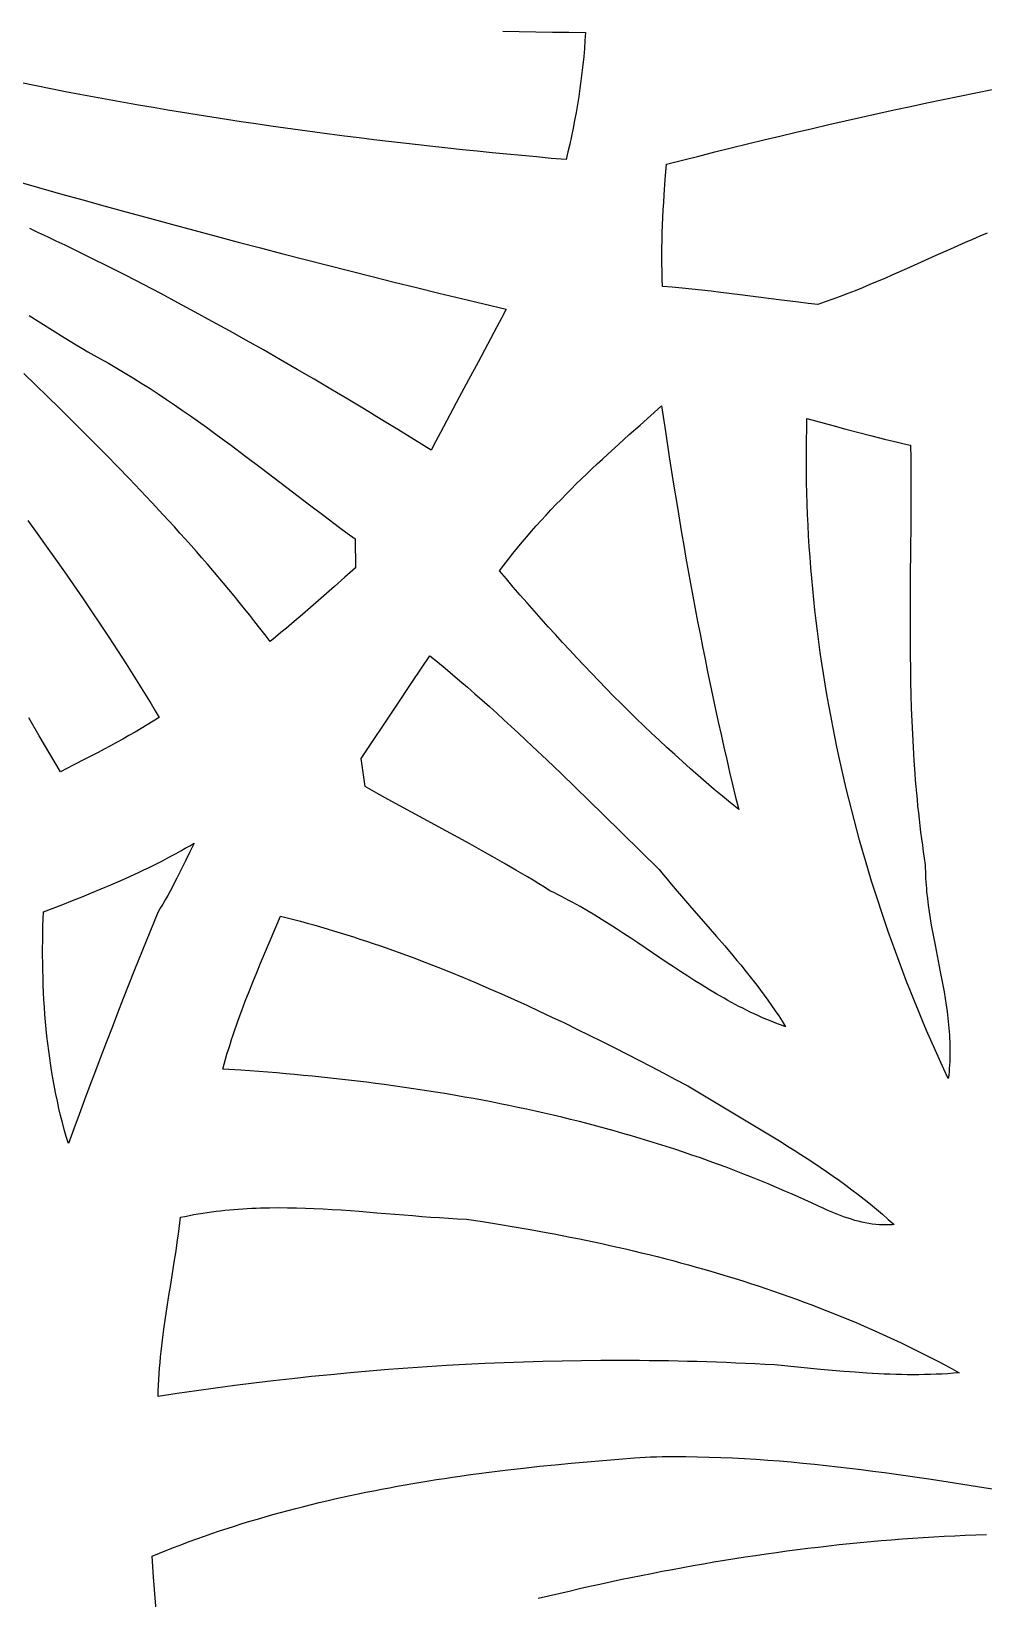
# Model space of a CAD drawing. Extents: x 138 to 547, y 3 to 737.
# Drawn here: x 371.7 to 429.5, y 153.9 to 249.1 of the extents above; entities that cross this region are included whole.
import ezdxf

# ---------------------------------------------------------------- set-up
doc = ezdxf.new("R2010")
doc.units = 0
doc.layers.add('LAYER_1', color=18, linetype='CONTINUOUS')

msp = doc.modelspace()

# ---------------------------------------------------------------- linework, layer by layer
at = {"layer": 'LAYER_1'}
for points in [[(400.338, 249.106), (401.343, 249.084), (402.348, 249.064), (403.353, 249.047), (404.358, 249.031), (405.363, 249.018), (405.333, 248.528), (405.297, 248.039), (405.254, 247.551), (405.205, 247.064), (405.15, 246.578), (405.089, 246.093), (405.023, 245.608), (404.95, 245.125), (404.872, 244.643), (404.789, 244.162), (404.7, 243.681), (404.606, 243.202), (404.508, 242.724), (404.404, 242.247), (404.296, 241.771), (404.183, 241.297), (403.285, 241.377), (402.386, 241.459), (401.488, 241.543), (400.59, 241.63), (399.692, 241.718), (398.794, 241.809), (397.897, 241.902), (396.999, 241.998), (396.101, 242.095), (395.204, 242.195), (394.307, 242.298), (393.41, 242.403), (392.514, 242.51), (391.617, 242.62), (390.721, 242.733), (389.826, 242.848), (388.93, 242.966), (388.035, 243.087), (387.14, 243.21), (386.246, 243.337), (385.352, 243.466), (384.458, 243.598), (383.565, 243.733), (382.673, 243.871), (381.78, 244.012), (380.889, 244.156), (379.998, 244.303), (379.107, 244.454), (378.217, 244.607), (377.327, 244.764), (376.438, 244.924), (375.55, 245.088), (374.662, 245.254), (373.775, 245.425), (372.889, 245.598), (372.003, 245.776), (371.118, 245.956)], [(429.752, 236.837), (429.305, 236.647), (428.859, 236.455), (428.414, 236.261), (427.526, 235.867), (426.64, 235.469), (425.754, 235.07), (424.867, 234.673), (423.979, 234.28), (423.534, 234.087), (423.088, 233.896), (422.641, 233.708), (422.193, 233.523), (421.743, 233.342), (421.292, 233.165), (420.84, 232.992), (420.386, 232.824), (419.93, 232.66), (419.472, 232.503), (418.882, 232.57), (418.293, 232.639), (417.115, 232.785), (414.762, 233.086), (413.585, 233.232), (412.996, 233.303), (412.407, 233.37), (411.817, 233.435), (411.227, 233.496), (410.636, 233.552), (410.044, 233.603), (410.025, 234.067), (410.012, 234.531), (410.004, 234.994), (410.002, 235.458), (410.005, 235.922), (410.013, 236.386), (410.025, 236.85), (410.042, 237.314), (410.062, 237.778), (410.085, 238.241), (410.112, 238.704), (410.141, 239.168), (410.206, 240.093), (410.277, 241.017), (411.26, 241.269), (412.244, 241.519), (413.229, 241.766), (414.215, 242.011), (415.201, 242.253), (416.188, 242.493), (417.176, 242.73), (418.164, 242.965), (419.153, 243.197), (420.142, 243.426), (421.132, 243.653), (422.123, 243.876), (423.114, 244.097), (424.106, 244.315), (425.099, 244.53), (426.092, 244.742), (427.086, 244.951), (428.08, 245.157), (429.075, 245.36), (430.07, 245.56)], [(370.797, 239.988), (372.143, 239.608), (373.489, 239.231), (374.835, 238.855), (376.182, 238.482), (377.53, 238.111), (378.879, 237.742), (380.228, 237.376), (381.577, 237.012), (382.927, 236.651), (384.278, 236.292), (385.63, 235.936), (386.982, 235.583), (388.335, 235.233), (389.689, 234.885), (391.043, 234.541), (392.398, 234.199), (393.753, 233.86), (395.109, 233.525), (396.466, 233.192), (397.824, 232.863), (399.182, 232.537), (400.541, 232.214), (400.263, 231.677), (399.982, 231.141), (399.415, 230.071), (398.842, 229.003), (398.266, 227.937), (397.69, 226.871), (397.117, 225.803), (396.549, 224.734), (396.269, 224.198), (395.991, 223.661), (394.982, 224.285), (393.971, 224.907), (392.958, 225.525), (391.943, 226.14), (390.925, 226.751), (389.906, 227.358), (388.883, 227.96), (387.859, 228.559), (386.831, 229.152), (385.802, 229.741), (384.769, 230.325), (383.734, 230.904), (382.696, 231.477), (381.655, 232.044), (380.612, 232.606), (379.565, 233.162), (378.515, 233.711), (377.463, 234.254), (376.407, 234.79), (375.348, 235.319), (374.286, 235.841), (373.754, 236.1), (373.221, 236.356), (372.687, 236.611), (372.152, 236.863), (371.616, 237.114)], [(371.572, 231.832), (372.998, 230.939), (373.711, 230.495), (374.068, 230.276), (374.426, 230.06), (374.785, 229.846), (375.145, 229.637), (375.506, 229.431), (375.869, 229.23), (376.387, 228.939), (376.901, 228.641), (377.412, 228.337), (377.918, 228.028), (378.422, 227.714), (378.922, 227.395), (379.419, 227.071), (379.913, 226.743), (380.405, 226.411), (380.894, 226.075), (381.381, 225.735), (381.865, 225.392), (382.348, 225.047), (382.829, 224.698), (383.308, 224.347), (383.786, 223.994), (384.737, 223.282), (385.685, 222.564), (387.576, 221.121), (388.521, 220.4), (389.468, 219.682), (390.418, 218.97), (390.895, 218.616), (391.373, 218.265), (391.402, 216.509), (390.755, 215.946), (390.111, 215.38), (388.823, 214.249), (388.176, 213.687), (387.526, 213.13), (387.199, 212.854), (386.87, 212.58), (386.54, 212.309), (386.208, 212.039), (385.902, 212.442), (385.594, 212.842), (385.283, 213.24), (384.97, 213.636), (384.656, 214.03), (384.339, 214.422), (384.02, 214.813), (383.7, 215.201), (383.378, 215.588), (383.053, 215.973), (382.727, 216.357), (382.4, 216.739), (382.07, 217.119), (381.739, 217.497), (381.407, 217.874), (381.072, 218.25), (380.737, 218.624), (380.399, 218.997), (379.721, 219.738), (379.036, 220.474), (378.347, 221.205), (377.653, 221.931), (376.955, 222.653), (376.253, 223.371), (375.547, 224.086), (374.837, 224.797), (374.125, 225.505), (373.41, 226.21), (372.693, 226.913), (371.973, 227.613), (371.252, 228.312)], [(371.499, 219.381), (372.059, 218.604), (372.615, 217.825), (373.169, 217.044), (373.72, 216.26), (374.267, 215.474), (374.81, 214.684), (375.349, 213.892), (375.883, 213.097), (376.413, 212.299), (376.938, 211.496), (377.458, 210.691), (377.971, 209.881), (378.479, 209.067), (378.98, 208.249), (379.228, 207.838), (379.475, 207.426), (379.111, 207.198), (378.745, 206.975), (378.377, 206.755), (378.008, 206.539), (377.636, 206.327), (377.263, 206.118), (376.889, 205.911), (376.513, 205.707), (376.136, 205.506), (375.759, 205.306), (375.001, 204.911), (374.242, 204.521), (373.483, 204.134), (373.157, 204.675), (372.834, 205.218), (372.191, 206.31), (371.546, 207.403)], [(379.321, 152.715), (379.221, 153.975), (379.125, 155.235), (379.08, 155.866), (379.037, 156.497), (379.488, 156.682), (379.94, 156.864), (380.393, 157.041), (380.848, 157.215), (381.303, 157.384), (381.759, 157.551), (382.217, 157.713), (382.675, 157.873), (383.135, 158.028), (383.595, 158.18), (384.057, 158.329), (384.519, 158.474), (384.983, 158.616), (385.447, 158.755), (385.912, 158.891), (386.378, 159.023), (386.845, 159.152), (387.312, 159.278), (387.781, 159.402), (388.25, 159.522), (388.72, 159.639), (389.19, 159.753), (389.661, 159.864), (390.133, 159.973), (390.606, 160.078), (391.079, 160.181), (391.553, 160.282), (392.028, 160.38), (392.502, 160.475), (392.978, 160.567), (393.454, 160.657), (393.931, 160.745), (394.408, 160.83), (394.885, 160.913), (395.363, 160.994), (395.841, 161.072), (396.32, 161.148), (396.799, 161.222), (397.279, 161.294), (397.758, 161.363), (398.238, 161.431), (398.719, 161.497), (399.68, 161.622), (400.642, 161.74), (401.605, 161.851), (402.569, 161.956), (403.532, 162.054), (404.496, 162.146), (405.46, 162.233), (406.423, 162.314), (407.386, 162.391), (408.349, 162.463), (409.311, 162.531), (409.668, 162.539), (410.025, 162.545), (410.382, 162.548), (410.738, 162.55), (411.452, 162.548), (412.164, 162.539), (412.877, 162.521), (413.589, 162.497), (414.301, 162.466), (415.013, 162.429), (415.724, 162.385), (416.435, 162.336), (417.146, 162.281), (417.856, 162.22), (418.566, 162.154), (419.276, 162.083), (419.985, 162.008), (420.694, 161.928), (421.403, 161.845), (422.111, 161.757), (422.819, 161.666), (423.527, 161.572), (424.234, 161.475), (424.941, 161.375), (425.648, 161.273), (426.355, 161.169), (427.767, 160.955), (429.177, 160.736), (431.994, 160.29)], [(429.709, 157.79), (429.069, 157.77), (428.43, 157.747), (427.79, 157.719), (427.151, 157.688), (426.512, 157.653), (425.873, 157.614), (425.235, 157.572), (424.596, 157.526), (423.958, 157.477), (423.321, 157.424), (422.684, 157.368), (422.047, 157.308), (421.41, 157.245), (420.774, 157.178), (420.138, 157.108), (419.502, 157.035), (418.867, 156.958), (418.232, 156.878), (417.597, 156.795), (416.963, 156.709), (416.329, 156.62), (415.696, 156.527), (415.063, 156.431), (414.43, 156.333), (413.798, 156.231), (413.166, 156.126), (412.534, 156.018), (411.903, 155.908), (411.273, 155.794), (410.642, 155.678), (410.013, 155.559), (409.383, 155.437), (408.755, 155.312), (408.126, 155.184), (407.498, 155.054), (406.871, 154.921), (406.244, 154.786), (405.618, 154.648), (404.992, 154.507), (404.366, 154.364), (403.741, 154.218), (403.117, 154.07), (402.493, 153.919)]]:
    msp.add_lwpolyline(points, dxfattribs=at)
for points in [[(414.669, 201.837), (414.173, 202.241), (413.679, 202.648), (413.189, 203.06), (412.702, 203.475), (412.217, 203.894), (411.736, 204.317), (411.257, 204.743), (410.781, 205.173), (410.308, 205.606), (409.838, 206.042), (409.371, 206.482), (408.906, 206.925), (408.445, 207.371), (407.985, 207.82), (407.529, 208.272), (407.075, 208.726), (406.624, 209.184), (406.175, 209.644), (405.729, 210.107), (405.285, 210.572), (404.843, 211.04), (404.405, 211.51), (403.968, 211.982), (403.534, 212.457), (403.102, 212.934), (402.673, 213.413), (402.245, 213.894), (401.82, 214.377), (401.398, 214.861), (400.977, 215.348), (400.558, 215.836), (400.142, 216.326), (400.408, 216.68), (400.678, 217.031), (400.952, 217.378), (401.229, 217.721), (401.511, 218.061), (401.796, 218.398), (402.084, 218.731), (402.375, 219.061), (402.67, 219.388), (402.968, 219.712), (403.268, 220.034), (403.571, 220.353), (403.877, 220.669), (404.185, 220.982), (404.495, 221.294), (404.807, 221.603), (405.122, 221.91), (405.438, 222.215), (405.756, 222.518), (406.076, 222.82), (406.397, 223.12), (406.72, 223.418), (407.368, 224.011), (408.021, 224.599), (408.676, 225.183), (409.989, 226.345), (410.217, 224.8), (410.452, 223.256), (410.694, 221.714), (410.943, 220.174), (411.071, 219.404), (411.201, 218.635), (411.333, 217.866), (411.467, 217.098), (411.604, 216.33), (411.742, 215.562), (411.883, 214.796), (412.026, 214.029), (412.172, 213.263), (412.32, 212.497), (412.47, 211.732), (412.623, 210.968), (412.778, 210.204), (412.936, 209.44), (413.097, 208.678), (413.26, 207.915), (413.426, 207.153), (413.595, 206.392), (413.767, 205.631), (413.941, 204.871), (414.119, 204.112), (414.299, 203.353), (414.483, 202.595)], [(427.396, 185.495), (427.125, 186.076), (426.858, 186.659), (426.594, 187.245), (426.335, 187.832), (426.08, 188.422), (425.829, 189.014), (425.582, 189.608), (425.338, 190.204), (425.099, 190.802), (424.864, 191.401), (424.634, 192.003), (424.407, 192.606), (424.184, 193.212), (423.966, 193.819), (423.752, 194.427), (423.542, 195.038), (423.336, 195.65), (423.134, 196.263), (422.937, 196.879), (422.744, 197.495), (422.555, 198.113), (422.371, 198.733), (422.191, 199.354), (422.015, 199.977), (421.844, 200.6), (421.677, 201.226), (421.515, 201.852), (421.357, 202.48), (421.204, 203.108), (421.055, 203.738), (420.91, 204.369), (420.771, 205.001), (420.635, 205.635), (420.505, 206.269), (420.378, 206.904), (420.257, 207.54), (420.14, 208.177), (420.028, 208.815), (419.92, 209.453), (419.818, 210.093), (419.72, 210.733), (419.626, 211.374), (419.538, 212.015), (419.454, 212.657), (419.375, 213.3), (419.301, 213.943), (419.231, 214.587), (419.167, 215.231), (419.107, 215.876), (419.053, 216.521), (419.003, 217.167), (418.958, 217.812), (418.918, 218.458), (418.883, 219.105), (418.854, 219.751), (418.829, 220.398), (418.809, 221.045), (418.794, 221.691), (418.785, 222.338), (418.78, 222.985), (418.781, 223.632), (418.787, 224.279), (418.798, 224.926), (418.814, 225.573), (420.386, 225.147), (421.172, 224.937), (421.958, 224.73), (422.745, 224.528), (423.532, 224.332), (424.321, 224.142), (424.715, 224.051), (425.111, 223.961), (425.118, 223.163), (425.123, 222.366), (425.124, 221.568), (425.123, 220.77), (425.115, 219.173), (425.102, 217.576), (425.089, 215.979), (425.08, 214.382), (425.078, 213.584), (425.078, 212.786), (425.08, 211.988), (425.086, 211.19), (425.096, 210.392), (425.11, 209.595), (425.128, 208.798), (425.151, 208.001), (425.18, 207.205), (425.215, 206.409), (425.257, 205.613), (425.305, 204.818), (425.361, 204.024), (425.392, 203.627), (425.425, 203.23), (425.46, 202.833), (425.498, 202.436), (425.537, 202.04), (425.579, 201.643), (425.623, 201.247), (425.67, 200.851), (425.719, 200.455), (425.77, 200.059), (425.824, 199.663), (425.881, 199.268), (425.94, 198.873), (426.002, 198.477), (426.003, 198.272), (426.007, 198.066), (426.014, 197.861), (426.023, 197.656), (426.034, 197.451), (426.048, 197.247), (426.065, 197.043), (426.083, 196.838), (426.126, 196.431), (426.177, 196.024), (426.234, 195.618), (426.297, 195.212), (426.365, 194.807), (426.438, 194.403), (426.513, 193.999), (426.591, 193.595), (426.912, 191.982), (426.99, 191.579), (427.065, 191.176), (427.138, 190.773), (427.206, 190.37), (427.269, 189.967), (427.326, 189.563), (427.377, 189.159), (427.42, 188.754), (427.438, 188.552), (427.455, 188.349), (427.469, 188.146), (427.48, 187.943), (427.49, 187.74), (427.496, 187.537), (427.5, 187.334), (427.501, 187.13), (427.499, 186.927), (427.494, 186.723), (427.486, 186.519), (427.475, 186.314), (427.461, 186.11), (427.443, 185.905), (427.421, 185.7)], [(417.513, 188.651), (417.27, 188.737), (417.028, 188.827), (416.787, 188.92), (416.548, 189.017), (416.311, 189.116), (416.074, 189.218), (415.84, 189.322), (415.606, 189.429), (415.374, 189.539), (415.143, 189.652), (414.913, 189.767), (414.684, 189.884), (414.456, 190.003), (414.23, 190.124), (414.004, 190.248), (413.779, 190.373), (413.332, 190.63), (412.888, 190.893), (412.447, 191.162), (412.009, 191.436), (411.573, 191.715), (411.138, 191.997), (410.705, 192.283), (410.273, 192.571), (408.547, 193.732), (408.115, 194.02), (407.682, 194.307), (407.247, 194.591), (406.81, 194.872), (406.371, 195.148), (405.93, 195.419), (405.485, 195.685), (405.038, 195.944), (404.813, 196.072), (404.586, 196.197), (404.359, 196.32), (404.131, 196.441), (403.902, 196.56), (403.672, 196.677), (403.44, 196.792), (403.207, 196.904), (402.865, 197.118), (402.522, 197.33), (402.178, 197.54), (401.832, 197.748), (401.139, 198.159), (400.441, 198.563), (399.741, 198.961), (399.039, 199.355), (398.334, 199.744), (397.628, 200.132), (394.799, 201.67), (394.093, 202.057), (393.389, 202.446), (392.686, 202.839), (391.987, 203.237), (391.736, 204.935), (393.822, 208.053), (394.867, 209.613), (395.915, 211.171), (396.376, 210.795), (396.833, 210.415), (397.288, 210.033), (397.741, 209.648), (398.191, 209.261), (398.639, 208.871), (399.085, 208.478), (399.529, 208.083), (399.971, 207.686), (400.411, 207.287), (400.849, 206.886), (401.286, 206.483), (401.722, 206.078), (402.155, 205.671), (403.019, 204.854), (403.878, 204.031), (404.734, 203.204), (405.586, 202.373), (406.436, 201.54), (409.83, 198.198), (410.073, 197.901), (410.317, 197.606), (410.563, 197.312), (410.81, 197.02), (411.309, 196.438), (411.812, 195.86), (412.821, 194.708), (413.324, 194.13), (413.824, 193.551), (414.32, 192.967), (414.565, 192.673), (414.809, 192.378), (415.05, 192.081), (415.29, 191.782), (415.527, 191.481), (415.761, 191.178), (415.992, 190.873), (416.22, 190.564), (416.445, 190.253), (416.667, 189.94), (416.884, 189.622), (417.098, 189.302), (417.308, 188.978)], [(373.956, 181.556), (373.831, 181.978), (373.711, 182.402), (373.597, 182.828), (373.489, 183.256), (373.387, 183.686), (373.29, 184.118), (373.199, 184.551), (373.114, 184.986), (373.033, 185.422), (372.958, 185.86), (372.889, 186.299), (372.824, 186.739), (372.764, 187.18), (372.709, 187.623), (372.659, 188.066), (372.614, 188.509), (372.573, 188.954), (372.537, 189.399), (372.505, 189.844), (372.477, 190.29), (372.454, 190.736), (372.434, 191.182), (372.419, 191.628), (372.407, 192.074), (372.399, 192.52), (372.395, 192.966), (372.395, 193.412), (372.398, 193.856), (372.404, 194.301), (372.414, 194.745), (372.427, 195.188), (372.443, 195.63), (373.03, 195.853), (373.616, 196.079), (374.202, 196.307), (374.787, 196.539), (375.37, 196.775), (375.952, 197.015), (376.532, 197.261), (377.109, 197.512), (377.684, 197.769), (378.255, 198.034), (378.54, 198.169), (378.824, 198.306), (379.106, 198.445), (379.388, 198.586), (379.669, 198.729), (379.949, 198.875), (380.227, 199.023), (380.505, 199.173), (380.781, 199.326), (381.056, 199.481), (381.33, 199.639), (381.602, 199.8), (381.339, 199.266), (381.077, 198.731), (380.814, 198.196), (380.547, 197.663), (380.411, 197.398), (380.273, 197.134), (380.133, 196.872), (379.989, 196.611), (379.843, 196.353), (379.693, 196.096), (379.539, 195.842), (379.381, 195.591), (378.678, 193.848), (377.981, 192.102), (377.636, 191.227), (377.292, 190.352), (376.95, 189.476), (376.61, 188.599), (376.272, 187.721), (375.935, 186.843), (375.601, 185.963), (375.268, 185.083), (374.937, 184.202), (374.608, 183.321), (374.281, 182.439)], [(424.108, 176.633), (423.995, 176.624), (423.882, 176.617), (423.77, 176.613), (423.659, 176.611), (423.548, 176.611), (423.437, 176.613), (423.327, 176.617), (423.218, 176.623), (423, 176.641), (422.784, 176.667), (422.569, 176.699), (422.356, 176.738), (422.144, 176.783), (421.933, 176.834), (421.724, 176.891), (421.516, 176.953), (421.309, 177.019), (421.103, 177.09), (420.898, 177.164), (420.694, 177.242), (420.491, 177.324), (420.288, 177.408), (420.086, 177.495), (419.884, 177.583), (419.482, 177.765), (419.081, 177.951), (418.681, 178.137), (418.28, 178.321), (417.879, 178.5), (417.678, 178.586), (417.476, 178.67), (416.969, 178.888), (416.46, 179.102), (415.951, 179.312), (415.44, 179.518), (414.928, 179.721), (414.414, 179.919), (413.9, 180.114), (413.384, 180.305), (412.867, 180.493), (412.349, 180.677), (411.83, 180.857), (411.31, 181.034), (410.789, 181.207), (410.266, 181.377), (409.743, 181.543), (409.219, 181.705), (408.694, 181.864), (408.168, 182.02), (407.641, 182.173), (407.113, 182.322), (406.584, 182.468), (406.054, 182.61), (405.524, 182.75), (404.993, 182.886), (404.461, 183.019), (403.928, 183.148), (403.394, 183.275), (402.86, 183.399), (402.325, 183.519), (401.789, 183.637), (401.253, 183.751), (400.716, 183.863), (400.179, 183.972), (399.64, 184.078), (399.102, 184.181), (398.563, 184.281), (398.023, 184.378), (397.483, 184.473), (396.942, 184.565), (396.401, 184.654), (395.859, 184.741), (395.317, 184.825), (394.775, 184.906), (394.232, 184.985), (393.689, 185.061), (393.146, 185.135), (392.602, 185.206), (392.058, 185.275), (391.514, 185.342), (390.97, 185.406), (390.425, 185.468), (389.88, 185.527), (389.336, 185.585), (388.79, 185.64), (388.245, 185.692), (387.7, 185.743), (387.155, 185.791), (386.609, 185.838), (386.064, 185.882), (385.518, 185.924), (384.428, 186.003), (383.337, 186.074), (383.419, 186.374), (383.504, 186.674), (383.591, 186.973), (383.681, 187.271), (383.774, 187.568), (383.869, 187.864), (383.966, 188.159), (384.066, 188.453), (384.167, 188.746), (384.271, 189.039), (384.484, 189.623), (384.704, 190.204), (384.929, 190.783), (385.16, 191.359), (385.395, 191.935), (385.633, 192.509), (385.873, 193.082), (386.84, 195.369), (387.246, 195.266), (387.652, 195.161), (388.057, 195.053), (388.461, 194.943), (388.864, 194.83), (389.267, 194.715), (389.668, 194.597), (390.069, 194.477), (390.47, 194.355), (390.869, 194.23), (391.268, 194.103), (391.666, 193.974), (392.064, 193.843), (392.461, 193.709), (392.857, 193.574), (393.252, 193.436), (393.647, 193.296), (394.041, 193.155), (394.435, 193.011), (394.828, 192.865), (395.612, 192.568), (396.393, 192.264), (397.172, 191.952), (397.948, 191.634), (398.722, 191.309), (399.494, 190.978), (400.264, 190.641), (401.031, 190.298), (401.796, 189.95), (402.559, 189.597), (403.321, 189.238), (404.08, 188.876), (404.837, 188.509), (405.593, 188.138), (406.346, 187.763), (407.098, 187.385), (407.849, 187.004), (408.597, 186.619), (409.344, 186.233), (410.09, 185.844), (410.834, 185.452), (411.577, 185.059), (412.383, 184.571), (413.193, 184.087), (414.816, 183.121), (415.627, 182.636), (416.435, 182.147), (417.241, 181.653), (417.641, 181.402), (418.041, 181.15), (418.438, 180.896), (418.835, 180.638), (419.229, 180.378), (419.621, 180.115), (420.011, 179.849), (420.399, 179.579), (420.784, 179.305), (421.166, 179.027), (421.545, 178.745), (421.922, 178.459), (422.295, 178.168), (422.665, 177.871), (423.031, 177.57), (423.394, 177.263), (423.753, 176.951)], [(416.843, 168.11), (416.257, 168.142), (415.672, 168.172), (415.086, 168.201), (414.5, 168.227), (413.914, 168.251), (413.328, 168.273), (412.742, 168.293), (412.156, 168.311), (411.569, 168.326), (410.983, 168.34), (410.397, 168.352), (409.81, 168.361), (409.224, 168.369), (408.638, 168.375), (408.051, 168.378), (407.465, 168.38), (406.878, 168.379), (406.292, 168.377), (405.119, 168.366), (403.946, 168.347), (402.773, 168.32), (401.601, 168.286), (400.429, 168.243), (399.256, 168.193), (398.085, 168.135), (396.913, 168.07), (395.742, 167.996), (394.571, 167.916), (393.401, 167.827), (392.231, 167.732), (391.062, 167.628), (389.893, 167.518), (388.725, 167.4), (387.558, 167.275), (386.391, 167.142), (385.226, 167.003), (384.061, 166.856), (382.896, 166.702), (381.733, 166.541), (380.571, 166.373), (379.41, 166.199), (379.419, 166.542), (379.432, 166.885), (379.45, 167.228), (379.472, 167.57), (379.498, 167.912), (379.527, 168.253), (379.56, 168.594), (379.595, 168.934), (379.634, 169.274), (379.675, 169.614), (379.718, 169.954), (379.763, 170.293), (379.86, 170.971), (379.962, 171.649), (380.068, 172.326), (380.177, 173.003), (380.392, 174.358), (380.495, 175.036), (380.593, 175.715), (380.64, 176.055), (380.684, 176.395), (380.726, 176.736), (380.766, 177.077), (381.036, 177.134), (381.305, 177.187), (381.575, 177.238), (381.845, 177.285), (382.115, 177.329), (382.385, 177.37), (382.655, 177.408), (382.926, 177.443), (383.196, 177.475), (383.467, 177.504), (383.738, 177.53), (384.008, 177.554), (384.279, 177.575), (384.55, 177.594), (384.821, 177.611), (385.092, 177.625), (385.363, 177.636), (385.634, 177.646), (385.906, 177.653), (386.177, 177.658), (386.72, 177.663), (387.263, 177.66), (387.806, 177.651), (388.35, 177.635), (388.893, 177.614), (389.437, 177.587), (389.981, 177.556), (390.525, 177.522), (391.069, 177.484), (391.613, 177.443), (392.701, 177.356), (393.789, 177.266), (394.876, 177.176), (395.42, 177.134), (395.963, 177.093), (396.507, 177.055), (397.05, 177.02), (397.593, 176.989), (398.135, 176.962), (399.104, 176.815), (400.073, 176.662), (401.042, 176.501), (402.01, 176.333), (402.977, 176.157), (403.46, 176.066), (403.943, 175.973), (404.426, 175.878), (404.908, 175.781), (405.39, 175.682), (405.871, 175.581), (406.352, 175.477), (406.833, 175.372), (407.313, 175.264), (407.793, 175.154), (408.272, 175.041), (408.751, 174.926), (409.229, 174.809), (409.707, 174.69), (410.184, 174.568), (410.66, 174.444), (411.136, 174.317), (411.611, 174.188), (412.085, 174.056), (412.559, 173.922), (413.032, 173.785), (413.504, 173.646), (413.976, 173.504), (414.446, 173.359), (414.916, 173.212), (415.385, 173.062), (415.853, 172.909), (416.32, 172.753), (416.786, 172.595), (417.251, 172.433), (417.715, 172.269), (418.178, 172.102), (418.641, 171.932), (419.102, 171.759), (419.562, 171.583), (420.021, 171.405), (420.478, 171.223), (420.935, 171.038), (421.39, 170.849), (421.845, 170.658), (422.298, 170.464), (422.75, 170.266), (423.2, 170.066), (423.649, 169.862), (424.097, 169.654), (424.544, 169.444), (424.989, 169.23), (425.433, 169.012), (425.875, 168.792), (426.316, 168.568), (426.755, 168.34), (427.193, 168.109), (427.63, 167.875), (428.065, 167.637), (427.714, 167.606), (427.363, 167.581), (427.012, 167.56), (426.661, 167.543), (426.31, 167.531), (425.959, 167.522), (425.608, 167.517), (425.257, 167.516), (424.907, 167.518), (424.556, 167.524), (424.205, 167.533), (423.854, 167.544), (423.503, 167.558), (423.152, 167.575), (422.801, 167.594), (422.451, 167.616), (421.749, 167.664), (421.048, 167.72), (420.347, 167.78), (419.646, 167.844), (418.244, 167.978)]]:
    msp.add_lwpolyline(points, close=True, dxfattribs=at)

doc.saveas('drawing.dxf')
